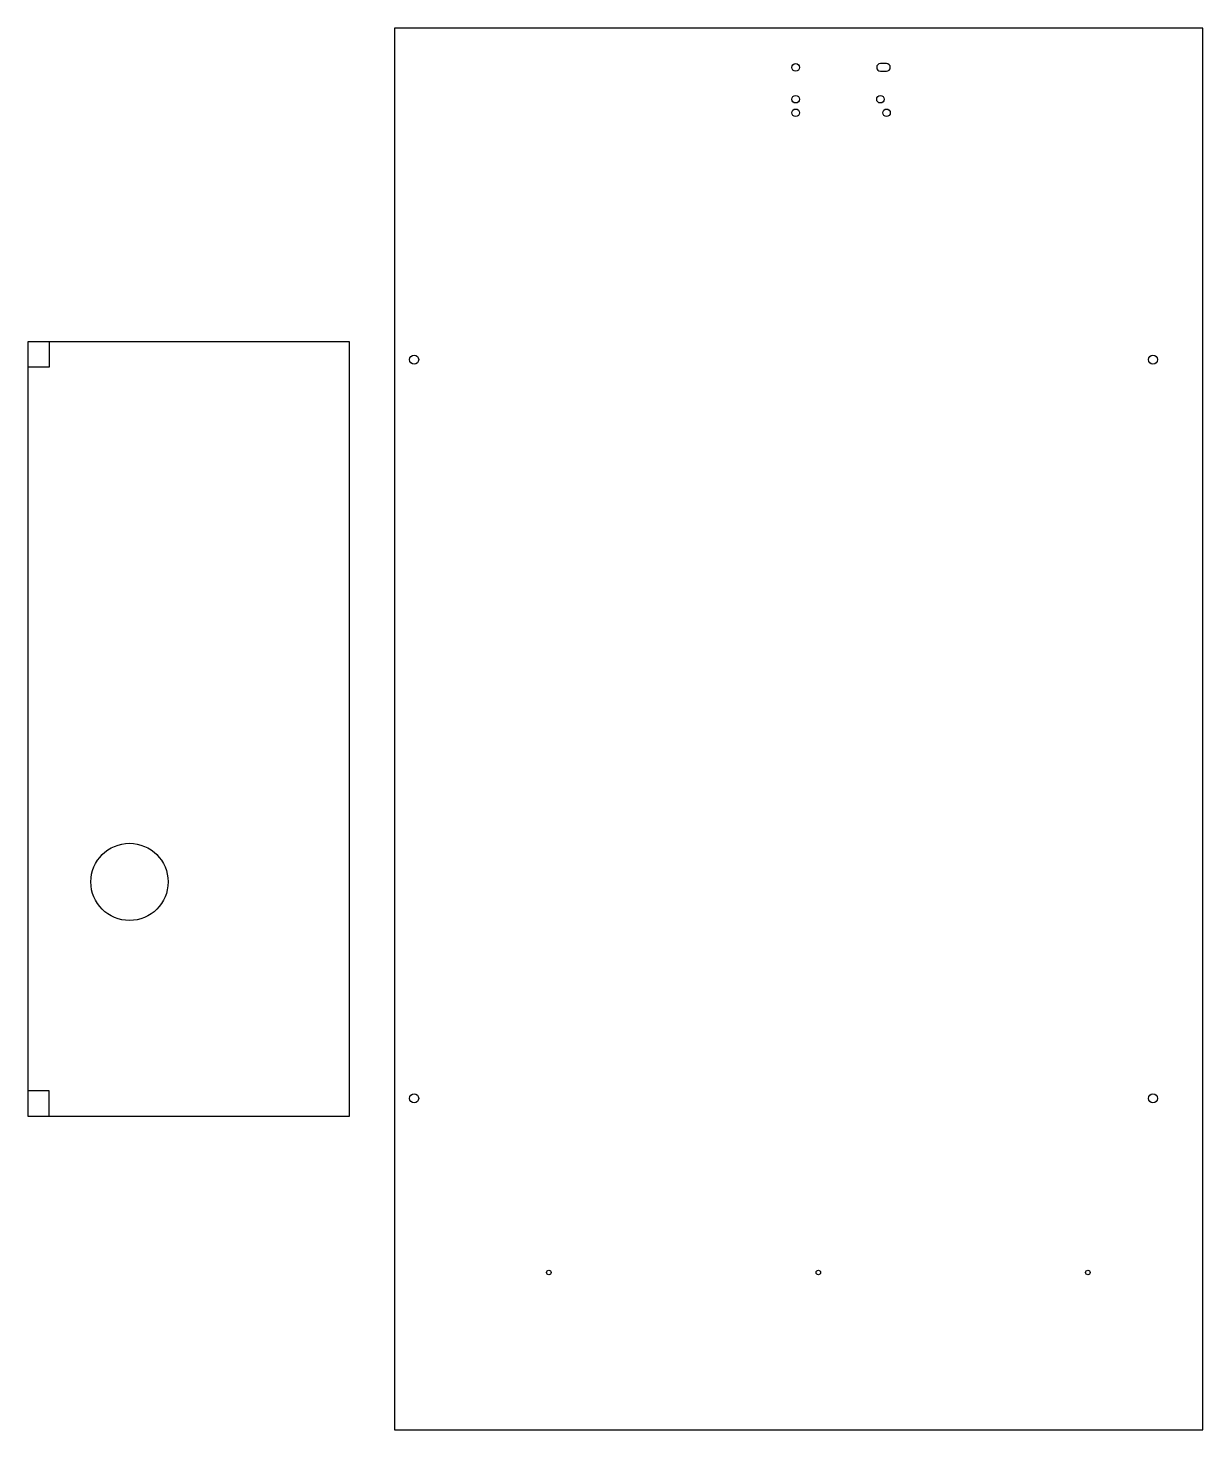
# Model space of a CAD drawing. Header units: millimetres. Extents: x -1145 to 500, y -213 to 713.
# Drawn here: x -1145 to -369, y -213 to 713 of the extents above; entities that cross this region are included whole.
import ezdxf

# ---------------------------------------------------------------- set-up
doc = ezdxf.new("R2010")
doc.units = ezdxf.units.MM

# ---------------------------------------------------------------- blocks, each defined once
blk = doc.blocks.new('Insert8')
at = {"color": 0}
for p, q in [((-3296.48, 4694.68), (-3296.48, 4677.68)), ((-3296.48, 4677.68), (-3282.48, 4677.68)), ((-3296.48, 4182.68), (-3296.48, 4199.68)), ((-3296.48, 4199.68), (-3282.48, 4199.68))]:
    blk.add_line(p, q, dxfattribs=at)
blk.add_lwpolyline([(-3282.48, 4694.68), (-3494.48, 4694.68), (-3494.48, 4182.68), (-3282.48, 4182.68)], close=True, dxfattribs=at)

msp = doc.modelspace()

# ---------------------------------------------------------------- linework, layer by layer
at = {"color": 0}
msp.add_lwpolyline([(-903, -213), (-369, -213), (-369, 713), (-903, 713)], close=True, dxfattribs=at)
msp.add_lwpolyline([(-578, 684.5, 1), (-578, 689.5), (-582, 689.5, 1), (-582, 684.5)], format="xyb", close=True)
for centre, radius in [((-638, 687), 2.5), ((-638, 666), 2.5), ((-582, 666), 2.5), ((-638, 657), 2.5), ((-578, 657), 2.5), ((-890, 494), 3), ((-402, 494), 3), ((-1078, 149), 25.5), ((-890, 6), 3), ((-402, 6), 3), ((-801, -109), 1.5), ((-623, -109), 1.5), ((-445, -109), 1.5)]:
    msp.add_circle(centre, radius)

# ---------------------------------------------------------------- block references
at = {"xscale": -1}
msp.add_blockref('Insert8', (-4427.477, -4188.679), dxfattribs=at)

doc.saveas('drawing.dxf')
